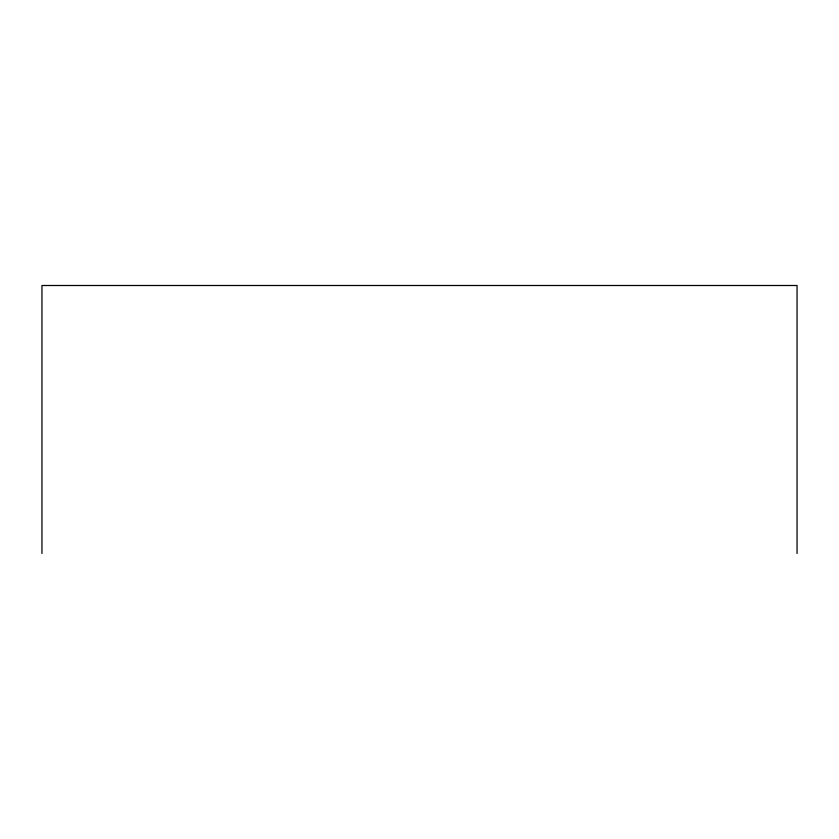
<?xml version="1.0" encoding="UTF-8"?>
<svg xmlns="http://www.w3.org/2000/svg" width="839" height="839" viewBox="0 0 839 839"><rect width="100%" height="100%" fill="white"/><g stroke="black" fill="none" stroke-linecap="round" stroke-linejoin="round"><path stroke-width="1.26" d="M797.05 553.499L797.05 285.501L41.95 285.501L41.95 553.499"/></g></svg>
